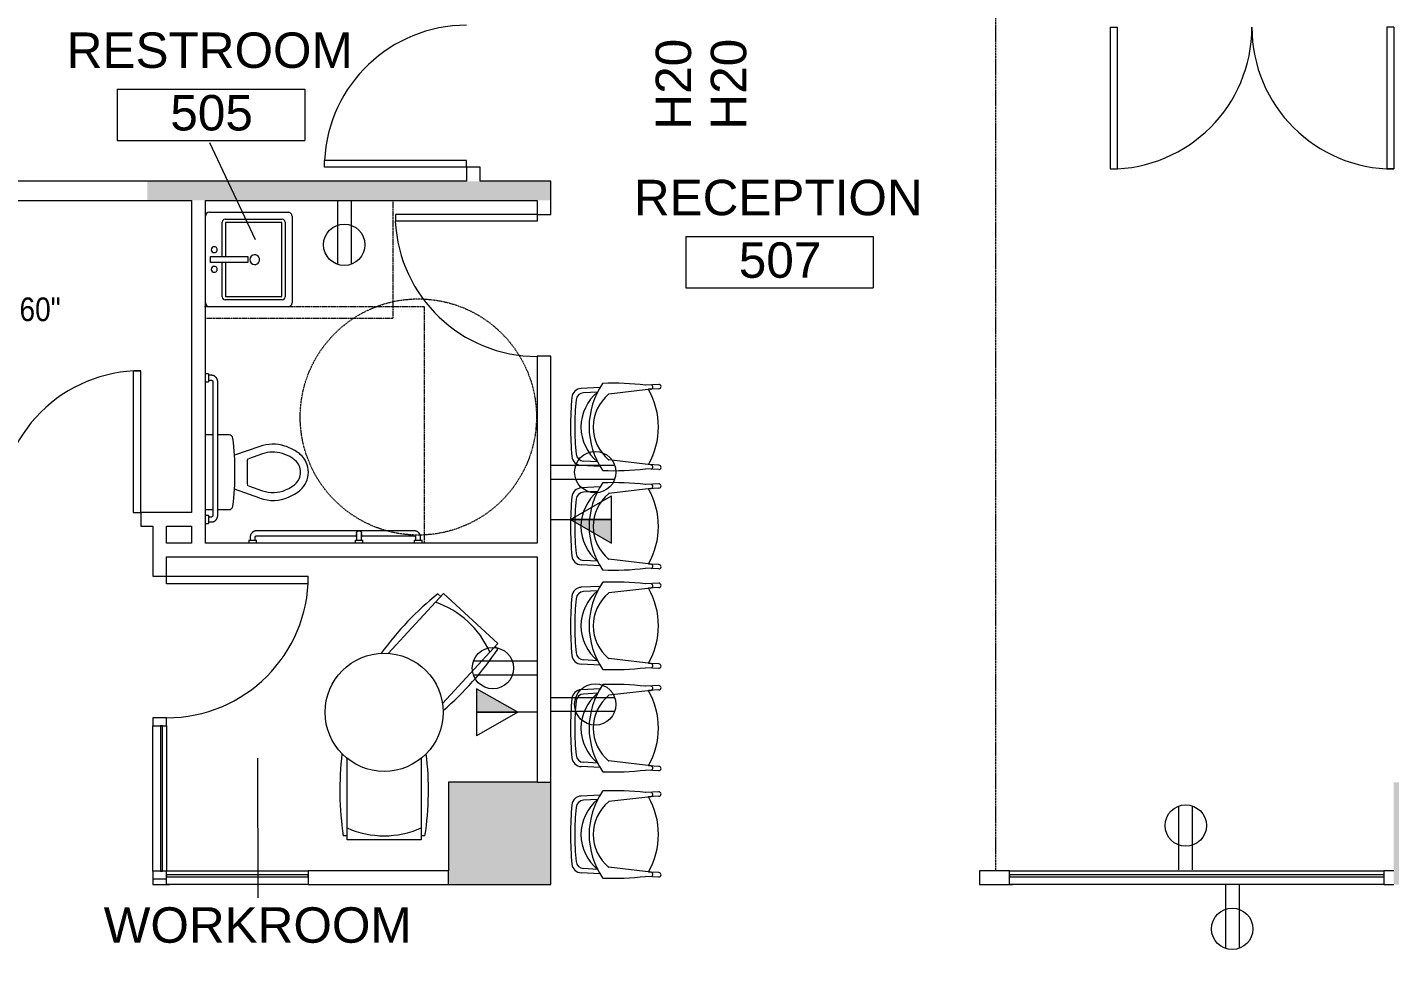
# Model space of a CAD drawing. Header units: inches. Extents: x 1 to 5284, y -575 to 1641.
# Drawn here: x 2354.5 to 2700.5, y -312.8 to -76.8 of the extents above; entities that cross this region are included whole.
import ezdxf

# ---------------------------------------------------------------- set-up
doc = ezdxf.new("R2010")
doc.units = ezdxf.units.IN
doc.header["$MEASUREMENT"] = 0
doc.linetypes.add('Dash 1_16_', pattern=[0.125, 0.0625, -0.0625])
doc.linetypes.add('Hidden 1_8_', pattern=[0.1875, 0.125, -0.0625])
for name, color, linetype, lineweight in [('A-ANNO-NOTE', 131, 'Continuous', 20), ('A-AREA-IDEN', 2, 'Continuous', 20), ('A-DETL', 90, 'Continuous', 9), ('A-DETL-HDLN', 90, 'Hidden 1_8_', 9), ('A-DOOR', 31, 'Continuous', 9), ('A-DOOR-FRAM', 31, 'Continuous', 9), ('A-GLAZ', 151, 'Continuous', 9), ('A-WALL-PATT', 111, 'Continuous', 13), ('Bb-col', 7, 'Continuous', 9), ('CAD background - for revit_dwg', 8, 'Continuous', 9), ('E-ELEC-FIXT-IDEN', 2, 'Continuous', 9), ('G-ANNO-TEXT', 231, 'Continuous', 9), ('I-FURN', 30, 'Continuous', 9), ('I-WALL', 2, 'Continuous', 13), ('P-SANR-FIXT', 6, 'Continuous', 9), ('Q-SPCQ', 91, 'Continuous', 9)]:
    doc.layers.add(name, color=color, linetype=linetype, lineweight=lineweight)
doc.styles.add('Arial', font='arial.ttf', dxfattribs={"height": 9})
doc.styles.add('Arial_2', font='arial.ttf', dxfattribs={"width": 0.85, "height": 6})

# ---------------------------------------------------------------- blocks, each defined once
blk = doc.blocks.new('Single-Flush - With Sidelight - 36_ x 96_-1748606-New Construction - Tel_Data_Elec Plan')
at = {"layer": 'A-DOOR', "color": 250, "lineweight": 20}
for p, q in [((-16, 37.75), (-18, 37.75)), ((-18, 1.75), (-18, 37.75)), ((-16, 37.75), (-16, 1.75)), ((-16, 1.75), (-18, 1.75))]:
    blk.add_line(p, q, dxfattribs=at)
at = {"layer": 'A-DOOR'}
blk.add_arc((-18, 1.75), 36, 360, 90, dxfattribs=at)
at = {"layer": 'A-DOOR-FRAM', "color": 250, "lineweight": 20}
blk.add_line((58.91, -1.75), (58.91, 1.75), dxfattribs=at)
at = {"layer": 'A-GLAZ', "color": 250, "lineweight": 20}
for p, q in [((56.91, 0.75), (20, 0.75)), ((20, 0.75), (20, 0.25)), ((20, 0.25), (56.91, 0.25)), ((56.91, 0.25), (56.91, 0.75))]:
    blk.add_line(p, q, dxfattribs=at)
blk = doc.blocks.new('Table _ Chairs - Seats 2 - 2-6 Diameter-1589236-New Construction - Tel_Data_Elec Plan')
at = {"layer": 'I-FURN'}
for p, q in [((15.06, 30.16), (1.05, 14.96)), ((14.38, 29.42), (13.64, 30.1)), ((28.84, 17.44), (15.06, 30.16)), ((14.83, 2.25), (28.84, 17.44)), ((28.9, 16.03), (28.16, 16.71)), ((-9.37, -32.37), (-9.37, -11.71)), ((9.38, -11.71), (9.38, -32.37)), ((-9.37, -31.37), (-10.37, -31.37)), ((9.38, -32.37), (-9.37, -32.37)), ((10.38, -31.37), (9.38, -31.37))]:
    blk.add_line(p, q, dxfattribs=at)
blk.add_circle((0, 0), 15, dxfattribs=at)
for centre, radius, start, end in [((62.21, -30.5), 77.66, 128.7101, 144.1496), ((5.7, 6.18), 22.97, 23.2339, 71.4042), ((-35.43, 59.54), 77.66, 310.4885, 325.928), ((66.41, -19.75), 77.66, 173.1695, 188.6089), ((-66.41, -19.75), 77.66, 351.3911, 6.8305), ((0, -8.4), 22.97, 245.9148, 294.0852)]:
    blk.add_arc(centre, radius, start, end, dxfattribs=at)
blk = doc.blocks.new('Single-Flush - 36_ x 96_-1570086-New Construction - Tel_Data_Elec Plan')
at = {"layer": 'A-DOOR', "color": 250, "lineweight": 20}
for p, q in [((16.25, -1.75), (16.25, -37.77)), ((18, -1.75), (16.25, -1.75)), ((18, -1.75), (18, -37.77)), ((18, -37.77), (16.25, -37.77))]:
    blk.add_line(p, q, dxfattribs=at)
at = {"layer": 'A-DOOR'}
blk.add_arc((18, -1.75), 36.07, 180, 267.2188, dxfattribs=at)
blk = doc.blocks.new('Chairs - Guest Chair-553615-New Construction - Tel_Data_Elec Plan')
at = {"layer": 'I-FURN'}
for p, q in [((-10.82, 16.61), (-10.65, 13.3)), ((-9.7, 16.67), (-9.56, 13.98)), ((-9.59, 14.58), (-8.34, 3.93)), ((9.59, 14.58), (8.34, 3.93)), ((9.7, 16.67), (9.56, 13.98)), ((10.82, 16.61), (10.65, 13.3)), ((-10.02, 1.72), (-9.77, -3.06)), ((-8.86, 1.09), (-8.67, -2.48)), ((8.86, 1.09), (8.67, -2.48)), ((10.02, 1.72), (9.77, -3.06))]:
    blk.add_line(p, q, dxfattribs=at)
for centre, radius, start, end in [((-10.26, 16.64), 0.563, 2.9778, 182.9778), ((-10.15, 14.53), 0.572, 355.8841, 161.2764), ((0, -2.57), 19.11, 60.1223, 119.8777), ((10.15, 14.53), 0.567, 14.9433, 184.8841), ((10.26, 16.64), 0.563, 357.0222, 177.0222), ((60.97, 5.15), 72.08, 173.5103, 182.1673), ((-60.97, 5.15), 72.08, 357.8327, 6.4897), ((-8.21, 3.95), 0.125, 186.4009, 220.1387), ((0.01, 10.88), 10.88, 220.1387, 269.938), ((-0.01, 10.88), 10.88, 270.062, 319.8613), ((8.21, 3.95), 0.125, 319.8613, 353.5991), ((-10.93, 2.45), 0.125, 190.6864, 235.967), ((0.2, 18.94), 20.02, 235.967, 269.4206), ((0.13, 8.55), 11.69, 219.6744, 269.3381), ((-0.2, 18.94), 20.02, 270.5794, 304.033), ((-0.13, 8.55), 11.69, 270.6619, 320.3256), ((10.93, 2.45), 0.125, 304.033, 349.3136), ((-7.27, -2.93), 2.5, 182.9778, 264.2145), ((-6.68, -2.38), 2, 182.9778, 264.2191), ((6.68, -2.38), 2, 275.7809, 357.0222), ((7.27, -2.93), 2.5, 275.7855, 357.0222), ((0.09, 69.79), 75.59, 264.2145, 269.9285), ((0.09, 64.51), 69.22, 264.2191, 269.9219), ((-0.09, 64.51), 69.22, 270.0781, 275.7809), ((-0.09, 69.79), 75.59, 270.0715, 275.7855)]:
    blk.add_arc(centre, radius, start, end, dxfattribs=at)
blk = doc.blocks.new('Double-Flush - 72_ x 84_-1651087-New Construction - Tel_Data_Elec Plan')
at = {"layer": 'A-DOOR', "color": 250, "lineweight": 20}
for p, q in [((-36, 37.75), (-34.25, 37.75)), ((-36, 1.75), (-36, 37.75)), ((-34.25, 1.75), (-34.25, 37.75)), ((34.25, 1.75), (34.25, 37.71)), ((36, 1.75), (36, 37.75)), ((-36, 1.75), (-34.25, 1.75)), ((36, 1.75), (34.25, 1.75))]:
    blk.add_line(p, q, dxfattribs=at)
at = {"layer": 'A-DOOR'}
for centre, start, end in [((-36, 1.75), 0, 90), ((36, 1.75), 90, 180)]:
    blk.add_arc(centre, 36, start, end, dxfattribs=at)
blk = doc.blocks.new('Single-Flush - 36_ x 96_-1570144-New Construction - Tel_Data_Elec Plan')
at = {"layer": 'A-DOOR', "color": 250, "lineweight": 20}
for p, q in [((16.25, 1.75), (16.25, 37.77)), ((18, 37.77), (16.25, 37.77)), ((18, 1.75), (18, 37.77)), ((18, 1.75), (16.25, 1.75))]:
    blk.add_line(p, q, dxfattribs=at)
at = {"layer": 'A-DOOR'}
blk.add_arc((18, 1.75), 36.07, 92.7812, 180, dxfattribs=at)
blk = doc.blocks.new('Toilet - Floor-Mounted - 2D - ADA-991295-New Construction - Tel_Data_Elec Plan')
at = {"layer": 'P-SANR-FIXT', "lineweight": 13}
for p, q in [((-9.5, 0), (-9.5, -1.87)), ((-9.5, -3.12), (-9.5, -6)), ((9.5, -1.87), (9.5, 0)), ((9.5, -6), (9.5, -3.12)), ((-6.59, -13.86), (-4.32, -7.37)), ((6.57, -13.8), (4.32, -7.37)), ((-3.43, -10.9), (-4.71, -14.52)), ((2.96, -10.56), (-2.96, -10.56)), ((4.68, -14.46), (3.43, -10.9))]:
    blk.add_line(p, q, dxfattribs=at)
for centre, radius, start, end in [((-8.5, -6), 1, 180, 263.316), ((8.5, -6), 1, 276.684, 360), ((0, 66.53), 74.03, 263.316, 276.684), ((-2.96, -11.06), 0.5, 90, 160.6685), ((2.96, -11.06), 0.5, 19.3315, 90), ((-2.87, -17.11), 10, 342.1371, 19.3315), ((2.84, -17.17), 10, 160.6685, 203.3287), ((2.84, -17.17), 8, 160.6685, 203.3287), ((-2.87, -17.11), 8, 342.1371, 19.3315), ((6.53, -15.58), 12.01, 203.3287, 212.1619), ((-5.91, -16.13), 11.2, 328.4728, 342.1371), ((-5.91, -16.13), 13.2, 328.2162, 342.1371), ((6.53, -15.58), 14.01, 203.3287, 212.3538), ((3.98, -16.66), 11.29, 214.6359, 221.2014), ((0, -20.15), 6, 221.2014, 318.7986), ((3.98, -16.66), 9.29, 214.879, 221.2014), ((0, -20.15), 4, 221.2014, 318.7986), ((-3.98, -16.66), 9.29, 318.7986, 325.0594), ((-3.98, -16.66), 11.29, 318.7986, 325.3641)]:
    blk.add_arc(centre, radius, start, end, dxfattribs=at)
blk = doc.blocks.new('Sink-Single - 2D - Default-492951-New Construction - Tel_Data_Elec Plan')
at = {"layer": 'P-SANR-FIXT', "lineweight": 13}
for p, q in [((-12, 2.5), (-12, 22.5)), ((-0.76, 12.75), (-0.76, 22.25)), ((-0.76, 22.25), (0.74, 22.25)), ((0.74, 22.25), (0.74, 12.75)), ((12, 22.5), (12, 2.5)), ((-10.25, 4), (-10.25, 18.5)), ((-9.5, 19.25), (-0.76, 19.25)), ((-0.76, 18.37), (-9.37, 18.37)), ((-9.37, 18.37), (-9.37, 4.13)), ((0.74, 19.25), (9.5, 19.25)), ((9.38, 18.37), (0.74, 18.37)), ((9.38, 4.13), (9.38, 18.37)), ((10.25, 18.5), (10.25, 4)), ((0.74, 12.75), (-0.76, 12.75)), ((-9.37, 4.13), (9.38, 4.13)), ((11, 1.5), (-11, 1.5)), ((9.5, 3.25), (-9.5, 3.25))]:
    blk.add_line(p, q, dxfattribs=at)
for centre, radius, start, end in [((-11, 22.5), 1, 90, 180), ((-2.5, 21.25), 0.75, 0, 180), ((-2.5, 21.25), 0.75, 180, 0), ((2.5, 21.25), 0.75, 0, 180), ((2.5, 21.25), 0.75, 180, 0), ((11, 22.5), 1, 0, 90), ((-9.5, 18.5), 0.75, 90, 180), ((9.5, 18.5), 0.75, 0, 90), ((-0.03, 11), 1.25, 0, 180), ((-0.03, 11), 1.25, 180, 0), ((-9.5, 4), 0.75, 180, 270), ((9.5, 4), 0.75, 270, 0), ((-11, 2.5), 1, 180, 270), ((11, 2.5), 1, 270, 360)]:
    blk.add_arc(centre, radius, start, end, dxfattribs=at)
blk = doc.blocks.new('Single-Flush - With Sidelight - 36_ x 96_-1745172-New Construction - Tel_Data_Elec Plan')
at = {"layer": 'A-DOOR', "color": 250, "lineweight": 20}
for p, q in [((-16, -1.75), (-18, -1.75)), ((-18, -1.75), (-18, -37.75)), ((-16, -37.75), (-16, -1.75)), ((-16, -37.75), (-18, -37.75))]:
    blk.add_line(p, q, dxfattribs=at)
at = {"layer": 'A-DOOR'}
blk.add_arc((-18, -1.75), 36, 270, 0, dxfattribs=at)
at = {"layer": 'A-DOOR-FRAM', "color": 250, "lineweight": 20}
blk.add_line((58, 1.75), (58, -1.75), dxfattribs=at)
at = {"layer": 'A-GLAZ', "color": 250, "lineweight": 20}
for p, q in [((20, -0.75), (20, -0.25)), ((20, -0.25), (56, -0.25)), ((56, -0.75), (20, -0.75)), ((56, -0.25), (56, -0.75))]:
    blk.add_line(p, q, dxfattribs=at)
blk = doc.blocks.new('ADA - toilet_3-piece_grab_bars - 17_ Seat Height-1660370-New Construction - Tel_Data_Elec Plan')
at = {"layer": 'Q-SPCQ'}
for p, q in [((33.19, 56.37), (32.44, 56.37)), ((33.94, 56.75), (33.19, 56.75)), ((33.19, 54.75), (33.19, 56.75)), ((30.82, 54.75), (30.82, 14.75)), ((32.07, 41.36), (32.07, 54.75)), ((32.44, 55.12), (33.19, 55.12)), ((33.19, 54.75), (33.94, 54.75)), ((33.94, 41.75), (33.19, 41.75)), ((33.19, 39.75), (33.19, 41.75)), ((33.94, 41.75), (33.94, 39.75)), ((32.07, 14.75), (32.07, 40.13)), ((33.19, 41.37), (32.44, 41.37)), ((33.19, 41.37), (32.44, 41.37)), ((32.44, 40.12), (33.19, 40.12)), ((32.44, 40.12), (33.19, 40.12)), ((33.19, 39.75), (33.94, 39.75)), ((33.19, 14.37), (32.44, 14.37)), ((33.94, 14.75), (33.19, 14.75)), ((33.19, 12.75), (33.19, 14.75)), ((32.44, 13.12), (33.19, 13.12)), ((33.19, 12.75), (33.94, 12.75)), ((26.94, 4.87), (-7.06, 4.87)), ((-7.06, 3.62), (26.94, 3.62)), ((-9.06, 2.5), (-9.06, 1.75)), ((-9.06, 2.5), (-7.06, 2.5)), ((-8.68, 3.25), (-8.68, 2.5)), ((-7.43, 2.5), (-7.43, 3.25)), ((-7.06, 1.75), (-7.06, 2.5)), ((26.94, 2.5), (26.94, 1.75)), ((26.94, 2.5), (28.94, 2.5)), ((27.32, 3.25), (27.32, 2.5)), ((28.57, 2.5), (28.57, 3.25)), ((28.94, 1.75), (28.94, 2.5))]:
    blk.add_line(p, q, dxfattribs=at)
at = {"layer": 'Q-SPCQ', "flags": 128}
for points in [[(32.44, 56.37), (32.38, 56.37), (32.31, 56.37), (32.25, 56.36), (32.18, 56.35), (32.12, 56.34), (32.05, 56.33), (31.99, 56.31), (31.93, 56.29), (31.87, 56.27), (31.81, 56.25), (31.75, 56.22), (31.69, 56.19), (31.63, 56.16), (31.58, 56.13), (31.52, 56.09), (31.47, 56.05), (31.42, 56.01), (31.37, 55.97), (31.32, 55.93), (31.28, 55.88), (31.23, 55.83), (31.19, 55.79), (31.15, 55.73), (31.11, 55.68), (31.07, 55.63), (31.04, 55.57), (31.01, 55.52), (30.98, 55.46), (30.95, 55.4), (30.93, 55.34), (30.9, 55.28), (30.88, 55.22), (30.87, 55.15), (30.85, 55.09), (30.84, 55.03), (30.83, 54.96), (30.82, 54.9), (30.82, 54.83), (30.82, 54.77), (30.82, 54.75)], [(32.07, 54.75), (32.07, 54.76), (32.07, 54.78), (32.07, 54.79), (32.07, 54.81), (32.07, 54.82), (32.08, 54.84), (32.08, 54.85), (32.09, 54.87), (32.09, 54.88), (32.1, 54.9), (32.1, 54.91), (32.11, 54.92), (32.12, 54.94), (32.12, 54.95), (32.13, 54.96), (32.14, 54.97), (32.15, 54.99), (32.16, 55), (32.17, 55.01), (32.18, 55.02), (32.19, 55.03), (32.2, 55.04), (32.21, 55.05), (32.23, 55.06), (32.24, 55.07), (32.25, 55.07), (32.26, 55.08), (32.28, 55.09), (32.29, 55.09), (32.31, 55.1), (32.32, 55.1), (32.33, 55.11), (32.35, 55.11), (32.36, 55.12), (32.38, 55.12), (32.39, 55.12), (32.41, 55.12), (32.42, 55.12), (32.44, 55.12), (32.44, 55.12)], [(30.83, 40.87), (30.83, 40.9), (30.84, 40.92), (30.85, 40.95), (30.86, 40.97), (30.87, 40.99), (30.88, 41.02), (30.89, 41.04), (30.9, 41.06), (30.91, 41.08), (30.93, 41.1), (30.94, 41.12), (30.96, 41.14), (30.97, 41.16), (30.99, 41.18), (31.01, 41.2), (31.02, 41.22), (31.04, 41.23), (31.06, 41.25), (31.08, 41.26), (31.1, 41.28), (31.12, 41.29), (31.15, 41.3), (31.17, 41.31), (31.19, 41.32), (31.21, 41.33), (31.24, 41.34), (31.26, 41.35), (31.29, 41.36), (31.31, 41.36), (31.33, 41.37), (31.36, 41.37), (31.38, 41.37), (31.41, 41.37), (31.43, 41.37), (31.44, 41.37)], [(31.44, 40.12), (31.42, 40.13), (31.39, 40.13), (31.37, 40.13), (31.34, 40.13), (31.32, 40.14), (31.29, 40.14), (31.27, 40.15), (31.24, 40.16), (31.22, 40.17), (31.2, 40.17), (31.17, 40.18), (31.15, 40.2), (31.13, 40.21), (31.11, 40.22), (31.09, 40.23), (31.07, 40.25), (31.05, 40.26), (31.03, 40.28), (31.01, 40.3), (30.99, 40.31), (30.98, 40.33), (30.96, 40.35), (30.94, 40.37), (30.93, 40.39), (30.92, 40.41), (30.9, 40.43), (30.89, 40.46), (30.88, 40.48), (30.87, 40.5), (30.86, 40.52), (30.85, 40.55), (30.84, 40.57), (30.84, 40.59), (30.83, 40.62), (30.83, 40.64)], [(31.44, 41.37), (31.44, 41.37), (31.44, 41.37), (31.45, 41.37), (31.45, 41.37), (31.46, 41.37)], [(32.44, 41.37), (32.4, 41.37), (32.36, 41.37), (32.32, 41.37), (32.28, 41.37), (32.24, 41.37), (32.2, 41.37), (32.16, 41.37), (32.13, 41.37), (32.09, 41.37), (32.05, 41.37), (32.02, 41.37), (31.98, 41.37), (31.94, 41.37), (31.91, 41.37), (31.88, 41.37), (31.84, 41.37), (31.81, 41.37), (31.78, 41.37), (31.75, 41.37), (31.72, 41.37), (31.7, 41.37), (31.67, 41.37), (31.65, 41.37), (31.62, 41.37), (31.6, 41.37), (31.58, 41.37), (31.56, 41.37), (31.54, 41.37), (31.52, 41.37), (31.51, 41.37), (31.5, 41.37), (31.48, 41.37), (31.47, 41.37), (31.46, 41.37), (31.46, 41.37), (31.45, 41.37), (31.45, 41.37), (31.44, 41.37), (31.44, 41.37)], [(31.46, 40.12), (31.46, 40.12), (31.45, 40.12), (31.45, 40.12), (31.44, 40.12), (31.44, 40.12)], [(31.44, 40.12), (31.44, 40.12), (31.44, 40.12), (31.45, 40.12), (31.45, 40.12), (31.46, 40.12), (31.47, 40.12), (31.48, 40.12), (31.49, 40.12), (31.51, 40.12), (31.52, 40.12), (31.54, 40.12), (31.55, 40.12), (31.57, 40.12), (31.59, 40.12), (31.62, 40.12), (31.64, 40.12), (31.66, 40.12), (31.69, 40.12), (31.72, 40.12), (31.74, 40.12), (31.77, 40.12), (31.8, 40.12), (31.84, 40.12), (31.87, 40.12), (31.9, 40.12), (31.93, 40.12), (31.97, 40.12), (32.01, 40.12), (32.04, 40.12), (32.08, 40.12), (32.12, 40.12), (32.15, 40.12), (32.19, 40.12), (32.23, 40.12), (32.27, 40.12), (32.31, 40.12), (32.35, 40.12), (32.39, 40.12), (32.43, 40.12), (32.44, 40.12)], [(32.44, 40.12), (32.4, 40.12), (32.36, 40.12), (32.32, 40.12), (32.28, 40.12), (32.24, 40.12), (32.2, 40.12), (32.16, 40.12), (32.13, 40.12), (32.09, 40.12), (32.05, 40.12), (32.02, 40.12), (31.98, 40.12), (31.94, 40.12), (31.91, 40.12), (31.88, 40.12), (31.84, 40.12), (31.81, 40.12), (31.78, 40.12), (31.75, 40.12), (31.72, 40.12), (31.7, 40.12), (31.67, 40.12)], [(31.69, 41.37), (31.72, 41.37), (31.74, 41.37), (31.77, 41.37), (31.8, 41.37), (31.84, 41.37), (31.87, 41.37), (31.9, 41.37), (31.93, 41.37), (31.97, 41.37), (32.01, 41.37), (32.04, 41.37), (32.08, 41.37), (32.12, 41.37), (32.15, 41.37), (32.19, 41.37), (32.23, 41.37), (32.27, 41.37), (32.31, 41.37), (32.35, 41.37), (32.39, 41.37), (32.43, 41.37), (32.44, 41.37)], [(30.82, 14.75), (30.82, 14.69), (30.82, 14.62), (30.83, 14.56), (30.84, 14.49), (30.85, 14.43), (30.86, 14.36), (30.88, 14.3), (30.9, 14.24), (30.92, 14.18), (30.94, 14.12), (30.97, 14.06), (31, 14), (31.03, 13.94), (31.06, 13.89), (31.1, 13.83), (31.14, 13.78), (31.18, 13.73), (31.22, 13.68), (31.26, 13.63), (31.31, 13.58), (31.36, 13.54), (31.41, 13.5), (31.46, 13.46), (31.51, 13.42), (31.56, 13.38), (31.62, 13.35), (31.68, 13.32), (31.73, 13.29), (31.79, 13.26), (31.85, 13.24), (31.91, 13.21), (31.98, 13.19), (32.04, 13.18), (32.1, 13.16), (32.16, 13.15), (32.23, 13.14), (32.29, 13.13), (32.36, 13.13), (32.42, 13.12), (32.44, 13.12)], [(32.44, 14.37), (32.43, 14.38), (32.41, 14.38), (32.4, 14.38), (32.38, 14.38), (32.37, 14.38), (32.35, 14.39), (32.34, 14.39), (32.32, 14.39), (32.31, 14.4), (32.3, 14.4), (32.28, 14.41), (32.27, 14.42), (32.25, 14.42), (32.24, 14.43), (32.23, 14.44), (32.22, 14.45), (32.21, 14.46), (32.19, 14.47), (32.18, 14.48), (32.17, 14.49), (32.16, 14.5), (32.15, 14.51), (32.14, 14.52), (32.13, 14.53), (32.13, 14.55), (32.12, 14.56), (32.11, 14.57), (32.1, 14.59), (32.1, 14.6), (32.09, 14.61), (32.09, 14.63), (32.08, 14.64), (32.08, 14.66), (32.07, 14.67), (32.07, 14.69), (32.07, 14.7), (32.07, 14.72), (32.07, 14.73), (32.07, 14.75), (32.07, 14.75)], [(-7.06, 4.87), (-7.12, 4.87), (-7.19, 4.87), (-7.25, 4.86), (-7.32, 4.85), (-7.38, 4.84), (-7.45, 4.83), (-7.51, 4.81), (-7.57, 4.79), (-7.63, 4.77), (-7.69, 4.75), (-7.75, 4.72), (-7.81, 4.69), (-7.87, 4.66), (-7.92, 4.63), (-7.98, 4.59), (-8.03, 4.55), (-8.08, 4.51), (-8.13, 4.47), (-8.18, 4.43), (-8.22, 4.38), (-8.27, 4.33), (-8.31, 4.29), (-8.35, 4.23), (-8.39, 4.18), (-8.43, 4.13), (-8.46, 4.07), (-8.49, 4.02), (-8.52, 3.96), (-8.55, 3.9), (-8.57, 3.84), (-8.6, 3.78), (-8.62, 3.72), (-8.63, 3.65), (-8.65, 3.59), (-8.66, 3.53), (-8.67, 3.46), (-8.68, 3.4), (-8.68, 3.33), (-8.68, 3.27), (-8.68, 3.25)], [(-7.43, 3.25), (-7.43, 3.26), (-7.43, 3.28), (-7.43, 3.29), (-7.43, 3.31), (-7.43, 3.32), (-7.42, 3.34), (-7.42, 3.35), (-7.41, 3.37), (-7.41, 3.38), (-7.4, 3.4), (-7.4, 3.41), (-7.39, 3.42), (-7.38, 3.44), (-7.38, 3.45), (-7.37, 3.46), (-7.36, 3.47), (-7.35, 3.49), (-7.34, 3.5), (-7.33, 3.51), (-7.32, 3.52), (-7.31, 3.53), (-7.3, 3.54), (-7.29, 3.55), (-7.27, 3.56), (-7.26, 3.57), (-7.25, 3.57), (-7.24, 3.58), (-7.22, 3.59), (-7.21, 3.59), (-7.19, 3.6), (-7.18, 3.6), (-7.17, 3.61), (-7.15, 3.61), (-7.14, 3.62), (-7.12, 3.62), (-7.11, 3.62), (-7.09, 3.62), (-7.08, 3.62), (-7.06, 3.62), (-7.06, 3.62)], [(28.57, 3.25), (28.56, 3.31), (28.56, 3.38), (28.55, 3.44), (28.55, 3.51), (28.53, 3.57), (28.52, 3.64), (28.5, 3.7), (28.48, 3.76), (28.46, 3.82), (28.44, 3.88), (28.41, 3.94), (28.38, 4), (28.35, 4.06), (28.32, 4.11), (28.28, 4.17), (28.24, 4.22), (28.2, 4.27), (28.16, 4.32), (28.12, 4.37), (28.07, 4.42), (28.03, 4.46), (27.98, 4.5), (27.93, 4.54), (27.87, 4.58), (27.82, 4.62), (27.76, 4.65), (27.71, 4.68), (27.65, 4.71), (27.59, 4.74), (27.53, 4.76), (27.47, 4.79), (27.41, 4.81), (27.34, 4.82), (27.28, 4.84), (27.22, 4.85), (27.15, 4.86), (27.09, 4.87), (27.02, 4.87), (26.96, 4.87), (26.94, 4.87)], [(26.94, 3.62), (26.96, 3.62), (26.97, 3.62), (26.99, 3.62), (27, 3.62), (27.02, 3.62), (27.03, 3.61), (27.04, 3.61), (27.06, 3.61), (27.07, 3.6), (27.09, 3.6), (27.1, 3.59), (27.11, 3.58), (27.13, 3.58), (27.14, 3.57), (27.15, 3.56), (27.17, 3.55), (27.18, 3.54), (27.19, 3.53), (27.2, 3.52), (27.21, 3.51), (27.22, 3.5), (27.23, 3.49), (27.24, 3.48), (27.25, 3.47), (27.26, 3.45), (27.26, 3.44), (27.27, 3.43), (27.28, 3.41), (27.28, 3.4), (27.29, 3.39), (27.3, 3.37), (27.3, 3.36), (27.3, 3.34), (27.31, 3.33), (27.31, 3.31), (27.31, 3.3), (27.31, 3.28), (27.32, 3.27), (27.32, 3.25), (27.32, 3.25)]]:
    blk.add_lwpolyline(points, dxfattribs=at)
blk = doc.blocks.new('Fixed Glass - Adjustable Sill - Instance-1745449-New Construction - Tel_Data_Elec Plan')
at = {"layer": 'A-GLAZ', "color": 250, "lineweight": 20}
for p, q in [((-19.5, 1.75), (-18.75, 1.75)), ((16.5, 1.75), (15.75, 1.75)), ((16.5, -0.25), (-19.5, -0.25)), ((-19.5, -0.25), (-19.5, -0.75)), ((-19.5, -0.75), (16.5, -0.75)), ((16.5, -0.75), (16.5, -0.25))]:
    blk.add_line(p, q, dxfattribs=at)
blk = doc.blocks.new('Fixed Glass - Adjustable Sill - Instance-1746265-New Construction - Tel_Data_Elec Plan')
at = {"layer": 'A-GLAZ', "color": 250, "lineweight": 20}
for p, q in [((-49.06, 1.75), (-48.31, 1.75)), ((46.06, 1.75), (45.31, 1.75)), ((46.06, -0.25), (-49.06, -0.25)), ((-49.06, -0.25), (-49.06, -0.75)), ((-49.06, -0.75), (46.06, -0.75)), ((46.06, -0.75), (46.06, -0.25))]:
    blk.add_line(p, q, dxfattribs=at)
blk = doc.blocks.new('CAD background - for revit_dwg-1564186-New Construction - Tel_Data_Elec Plan')
at = {"lineweight": 9}
h = blk.add_hatch(color=256, dxfattribs=at)
h.paths.add_polyline_path([(1469.42, 5), (1473.5, 5), (1473.5, 38), (1445.5, 38), (1445.5, 5), (1468.92, 5)], flags=0)
h.paths.add_polyline_path([(2194, 5), (2194, 33), (2166, 33), (2166, 5)], flags=0)
h.paths.add_polyline_path([(245.5, 5), (273.5, 5), (273.5, 38), (245.5, 38)], flags=0)
h.paths.add_polyline_path([(485.5, 5), (513.5, 5), (513.5, 38), (485.5, 38)], flags=0)
h.paths.add_polyline_path([(1233.5, 5), (1233.5, 38), (1205.5, 38), (1205.5, 5), (1230, 5)], flags=0)
h.paths.add_polyline_path([(1953.5, 5), (1953.5, 38), (1925.5, 38), (1925.5, 5), (1945.8, 5)], flags=0)
h.paths.add_polyline_path([(965.5, 5), (993.5, 5), (993.5, 38), (965.5, 38)], flags=0)
h.paths.add_polyline_path([(1685.5, 5), (1713.5, 5), (1713.5, 38), (1685.5, 38), (1685.5, 16.3)], flags=0)
h.paths.add_polyline_path([(725.5, 5), (753.5, 5), (753.5, 38), (725.5, 38), (725.5, 16.3)], flags=0)
h.paths.add_polyline_path([(737.41, 245), (751.5, 245), (751.5, 250), (755, 250), (755, 275.5), (726.5, 275.5), (726.5, 245), (730, 245)], flags=0)
h.paths.add_polyline_path([(2161, 245.5), (2194, 245.5), (2194, 273.5), (2161, 273.5)], flags=0)
h.paths.add_polyline_path([(5, 245.5), (38, 245.5), (38, 273.5), (5, 273.5)], flags=0)
h.paths.add_polyline_path([(1229, 246.5), (1232.5, 246.5), (1232.5, 272.25), (1208.75, 272.25), (1208.75, 246.5)], flags=0)
h.paths.add_polyline_path([(1952.5, 246.5), (1952.5, 272.5), (1891.5, 272.5), (1891.5, 246.5), (1947, 246.5)], flags=0)
h.paths.add_polyline_path([(1472.5, 246.5), (1472.5, 272.5), (1446.5, 272.5), (1446.5, 246.5), (1469, 246.5)], flags=0)
h.paths.add_polyline_path([(491.17, 246.5), (512.5, 246.5), (512.5, 272.5), (486.5, 272.5), (486.5, 246.5)], flags=0)
h.paths.add_polyline_path([(1709, 246.5), (1712.5, 246.5), (1712.5, 272.5), (1686.5, 272.5), (1686.5, 246.5), (1690, 246.5)], flags=0)
h.paths.add_polyline_path([(999, 250), (1022, 250), (1022, 272.5), (970, 272.5), (970, 250)], flags=0)
h.paths.add_polyline_path([(5, 485.5), (38, 485.5), (38, 513.5), (5, 513.5)], flags=0)
h.paths.add_polyline_path([(2194, 485.5), (2194, 513.5), (2161, 513.5), (2161, 485.5)], flags=0)
h.paths.add_polyline_path([(1945.8, 486.5), (1952.5, 486.5), (1952.5, 512.5), (1926.5, 512.5), (1926.5, 486.5), (1943.5, 486.5)], flags=0)
h.paths.add_polyline_path([(1690, 486.5), (1712.5, 486.5), (1712.5, 512.5), (1686.5, 512.5), (1686.5, 486.5)], flags=0)
h.paths.add_polyline_path([(1451.02, 486.5), (1476.77, 486.5), (1476.77, 512.5), (1450.77, 512.5), (1450.77, 486.5)], flags=0)
h.paths.add_polyline_path([(752.5, 486.5), (752.5, 512.5), (726.5, 512.5), (726.5, 486.5), (730, 486.5)], flags=0)
h.paths.add_polyline_path([(486.5, 486.5), (512.5, 486.5), (512.5, 512.5), (486.5, 512.5)], flags=0)
h.paths.add_polyline_path([(272.5, 486.5), (272.5, 512.5), (246.5, 512.5), (246.5, 486.5)], flags=0)
h.paths.add_polyline_path([(38, 725.5), (38, 753.5), (5, 753.5), (5, 725.5)], flags=0)
h.paths.add_polyline_path([(2161, 725.5), (2194, 725.5), (2194, 753.5), (2161, 753.5)], flags=0)
h.paths.add_polyline_path([(752.5, 726.5), (752.5, 752.5), (726.5, 752.5), (726.5, 726.5)], flags=0)
h.paths.add_polyline_path([(1450.77, 726.5), (1476.77, 726.5), (1476.77, 752.5), (1450.77, 752.5)], flags=0)
h.paths.add_polyline_path([(1686.5, 726.5), (1712.5, 726.5), (1712.5, 752.5), (1686.5, 752.5)], flags=0)
h.paths.add_polyline_path([(246.5, 726.5), (272.5, 726.5), (272.5, 752.5), (246.5, 752.5)], flags=0)
h.paths.add_polyline_path([(486.5, 726.5), (512.5, 726.5), (512.5, 752.5), (486.5, 752.5)], flags=0)
h.paths.add_polyline_path([(1952.5, 726.5), (1952.5, 752.5), (1926.5, 752.5), (1926.5, 726.5)], flags=0)
h.paths.add_polyline_path([(5, 965.5), (38, 965.5), (38, 993.5), (5, 993.5)], flags=0)
h.paths.add_polyline_path([(2194, 965.5), (2194, 993.5), (2161, 993.5), (2161, 965.5)], flags=0)
h.paths.add_polyline_path([(728.81, 966.5), (752.5, 966.5), (752.5, 992.5), (728.81, 992.5), (728.81, 991)], flags=0)
h.paths.add_polyline_path([(1206.5, 966.5), (1232.5, 966.5), (1232.5, 992.5), (1206.5, 992.5), (1206.5, 977.34)], flags=0)
h.paths.add_polyline_path([(1446.5, 966.5), (1472.5, 966.5), (1472.5, 992.5), (1446.5, 992.5), (1446.5, 981.01)], flags=0)
h.paths.add_polyline_path([(992.5, 966.5), (992.5, 992.5), (966.5, 992.5), (966.5, 966.5)], flags=0)
h.paths.add_polyline_path([(1712.5, 966.5), (1712.5, 992.5), (1686.5, 992.5), (1686.5, 966.5)], flags=0)
h.paths.add_polyline_path([(512.5, 966.5), (512.5, 992.5), (486.5, 992.5), (486.5, 966.5)], flags=0)
h.paths.add_polyline_path([(1952.5, 966.5), (1952.5, 992.5), (1926.5, 992.5), (1926.5, 966.5)], flags=0)
h.paths.add_polyline_path([(272.5, 966.5), (272.5, 992.5), (246.5, 992.5), (246.5, 966.5)], flags=0)
at = {"layer": 'Bb-col'}
for p, q in [((1472.5, 246.5), (1472.5, 272.5)), ((1446.5, 246.5), (1472.5, 246.5))]:
    blk.add_line(p, q, dxfattribs=at)
at = {"layer": 'Bb-col', "flags": 128}
blk.add_lwpolyline([(1469, 272.5), (1446.5, 272.5), (1446.5, 250)], dxfattribs=at)
blk = doc.blocks.new('FORM Room Tag - Name _ Number-61107-New Construction - Tel_Data_Elec Plan')
at = {"layer": 'A-AREA-IDEN'}
for p, q in [((-0.2444, -0.0231), (-0.2444, -0.1589)), ((-0.2444, -0.0231), (0.2515, -0.0231)), ((0.2515, -0.0231), (0.2515, -0.1589)), ((-0.2444, -0.1589), (0.2515, -0.1589))]:
    blk.add_line(p, q, dxfattribs=at)

msp = doc.modelspace()

# ---------------------------------------------------------------- hatches: boundary and pattern name
at = {"layer": 'A-ANNO-NOTE', "lineweight": 9}
for points in [[(2502.85, -207.79), (2502.85, -201.79), (2492.39, -201.79)], [(2479.06, -250.76), (2468.6, -244.76), (2468.6, -250.76)]]:
    msp.add_hatch(color=256, dxfattribs=at).paths.add_polyline_path(points, flags=0)
at = {"layer": 'A-WALL-PATT'}
for points in [[(2389.85, -120.76), (2389.85, -115.89), (2384.97, -115.89), (2384.97, -120.76)], [(2483.97, -120.76), (2487.47, -120.76), (2487.47, -115.89), (2389.85, -115.89), (2389.85, -120.76), (2463.2, -120.76)]]:
    msp.add_hatch(color=8, dxfattribs=at).paths.add_polyline_path(points, flags=0)

# ---------------------------------------------------------------- linework, layer by layer
at = {"layer": 'A-ANNO-NOTE'}
for p, q in [((2433.23, -120.76), (2433.23, -136.96)), ((2436.72, -120.76), (2436.72, -136.96)), ((2487.47, -188.02), (2503.67, -188.02)), ((2487.47, -191.51), (2503.67, -191.51)), ((2492.39, -201.79), (2502.85, -195.79)), ((2502.85, -207.79), (2502.85, -195.79)), ((2487.47, -201.79), (2502.85, -201.79)), ((2502.85, -201.79), (2492.39, -201.79)), ((2492.39, -201.79), (2502.85, -207.79)), ((2492.39, -201.79), (2502.85, -207.79)), ((2502.85, -207.79), (2502.85, -201.79)), ((2483.97, -237.8), (2467.78, -237.8)), ((2483.97, -241.29), (2467.78, -241.29)), ((2468.6, -244.76), (2468.6, -250.76)), ((2479.06, -250.76), (2468.6, -244.76)), ((2468.6, -244.76), (2468.6, -256.76)), ((2479.06, -250.76), (2468.6, -244.76)), ((2487.47, -247.02), (2503.67, -247.02)), ((2468.6, -250.76), (2479.06, -250.76)), ((2483.97, -250.76), (2468.6, -250.76)), ((2479.06, -250.76), (2468.6, -256.76)), ((2487.47, -250.51), (2503.67, -250.51)), ((2646.93, -290.76), (2646.93, -274.56)), ((2650.41, -290.76), (2650.41, -274.56)), ((2658.73, -294.51), (2658.73, -310.71)), ((2662.22, -294.51), (2662.22, -310.71))]:
    msp.add_line(p, q, dxfattribs=at)
for centre in [(2434.97, -132.01), (2498.72, -189.76), (2472.73, -239.54), (2498.72, -248.76), (2648.67, -279.52), (2660.47, -305.76)]:
    msp.add_circle(centre, 5.25, dxfattribs=at)
at = {"layer": 'A-AREA-IDEN'}
for p, q in [((2412.44, -130.72), (2400.82, -106.09)), ((2412.98, -262.38), (2412.99, -297.85))]:
    msp.add_line(p, q, dxfattribs=at)
at = {"layer": 'A-DETL', "linetype": 'Dash 1_16_'}
for p, q in [((2447.35, -120.76), (2447.35, -150.76)), ((2455.35, -147.79), (2399.35, -147.79)), ((2455.35, -207.79), (2455.35, -147.79)), ((2447.35, -150.76), (2399.72, -150.76))]:
    msp.add_line(p, q, dxfattribs=at)
at = {"layer": 'A-DETL-HDLN'}
msp.add_line((2600.33, -43.26), (2600.33, -291.01), dxfattribs=at)
msp.add_circle((2453.79, -175.76), 30, dxfattribs=at)
at = {"layer": 'I-WALL', "color": 250, "lineweight": 20}
for p, q in [((2466, -112.33), (2466, -115.89)), ((2469.5, -112.33), (2466, -112.33)), ((2469.5, -115.89), (2469.5, -112.33)), ((2466, -115.89), (1908.3, -115.89)), ((2487.47, -115.89), (2469.5, -115.89)), ((2487.47, -124.29), (2487.47, -115.89)), ((2298.6, -120.76), (2396.22, -120.76)), ((2396.22, -120.76), (2396.22, -200.01)), ((2399.72, -120.76), (2483.97, -120.76)), ((2399.72, -207.79), (2399.72, -120.76)), ((2483.97, -120.76), (2483.97, -124.29)), ((2483.97, -124.29), (2487.47, -124.29)), ((2487.47, -160.29), (2483.97, -160.29)), ((2483.97, -160.29), (2483.97, -207.79)), ((2487.47, -268.51), (2487.47, -160.29)), ((2396.22, -200.01), (2383.35, -200.01)), ((2383.35, -200.01), (2383.35, -203.51)), ((2383.35, -203.51), (2386.35, -203.51)), ((2386.35, -203.51), (2386.35, -216.17)), ((2389.85, -203.51), (2396.22, -203.51)), ((2389.85, -207.79), (2389.85, -203.51)), ((2396.22, -203.51), (2396.22, -207.79)), ((2396.22, -207.79), (2389.85, -207.79)), ((2437.72, -207.79), (2399.72, -207.79)), ((2483.97, -207.79), (2439.72, -207.79)), ((2389.85, -211.29), (2483.97, -211.29)), ((2389.85, -216.17), (2389.85, -211.29)), ((2483.97, -211.29), (2483.97, -268.51)), ((2386.35, -216.17), (2389.85, -216.17)), ((2386.35, -252.17), (2386.35, -254.17)), ((2389.85, -252.17), (2386.35, -252.17)), ((2389.85, -254.17), (2389.85, -252.17)), ((2386.35, -254.17), (2389.85, -254.17)), ((2483.97, -268.51), (2487.47, -268.51)), ((2386.35, -291.08), (2386.35, -294.51)), ((2389.85, -291.08), (2386.35, -291.08)), ((2389.85, -294.51), (2389.85, -291.08)), ((2461.47, -291.01), (2425.85, -291.01)), ((2425.85, -291.01), (2425.85, -294.51)), ((2461.47, -294.51), (2461.47, -291.01)), ((2603.9, -291.01), (2596.33, -291.01)), ((2596.33, -291.01), (2596.33, -294.51)), ((2603.9, -294.51), (2603.9, -291.01)), ((2701.47, -291.01), (2699.01, -291.01)), ((2699.01, -291.01), (2699.01, -294.51)), ((2386.35, -294.51), (2389.85, -294.51)), ((2425.85, -294.51), (2461.47, -294.51)), ((2596.33, -294.51), (2603.9, -294.51)), ((2699.01, -294.51), (2701.47, -294.51))]:
    msp.add_line(p, q, dxfattribs=at)
at = {"layer": 'I-WALL'}
for p, q in [((2386.35, -291.08), (2386.35, -254.17)), ((2389.85, -254.17), (2389.85, -291.08)), ((2389.85, -291.01), (2425.85, -291.01)), ((2603.9, -291.01), (2699.01, -291.01)), ((2425.85, -294.51), (2389.85, -294.51)), ((2699.01, -294.51), (2603.9, -294.51))]:
    msp.add_line(p, q, dxfattribs=at)

# ---------------------------------------------------------------- block references
at = {"layer": 'A-AREA-IDEN', "xscale": 95.99999999999994, "yscale": 95.99999999999994, "zscale": 95.99999999999994}
for p in [(2400.81, -90.27), (2545.18, -127.69)]:
    msp.add_blockref('FORM Room Tag - Name _ Number-61107-New Construction - Tel_Data_Elec Plan', p, dxfattribs=at)
at = {"layer": 'A-DOOR', "lineweight": 13}
for name, p, rotation in [('Single-Flush - 36_ x 96_-1570086-New Construction - Tel_Data_Elec Plan', (2467.75, -94.33), 269.9999999999999), ('Double-Flush - 72_ x 84_-1651087-New Construction - Tel_Data_Elec Plan', (2665.47, -75.01), 180), ('Single-Flush - 36_ x 96_-1570144-New Construction - Tel_Data_Elec Plan', (2485.72, -142.29), 89.9999999999999), ('Single-Flush - With Sidelight - 36_ x 96_-1745172-New Construction - Tel_Data_Elec Plan', (2365.35, -201.76), 180), ('Single-Flush - With Sidelight - 36_ x 96_-1748606-New Construction - Tel_Data_Elec Plan', (2388.1, -234.17), 269.9999999999999)]:
    msp.add_blockref(name, p, dxfattribs=dict(at, rotation=rotation))
at = {"layer": 'A-GLAZ', "lineweight": 13, "rotation": 180}
for name, p in [('Fixed Glass - Adjustable Sill - Instance-1745449-New Construction - Tel_Data_Elec Plan', (2406.35, -292.76)), ('Fixed Glass - Adjustable Sill - Instance-1746265-New Construction - Tel_Data_Elec Plan', (2649.96, -292.76))]:
    msp.add_blockref(name, p, dxfattribs=at)
at = {"layer": 'CAD background - for revit_dwg', "color": 7}
msp.add_blockref('CAD background - for revit_dwg-1564186-New Construction - Tel_Data_Elec Plan', (1014.97, -541.01), dxfattribs=at)
at = {"layer": 'I-FURN', "rotation": 269.9999999999997}
for p in [(2498.22, -178.29), (2498.22, -203.54), (2498.22, -228.79), (2498.22, -254.79), (2498.22, -281.79)]:
    msp.add_blockref('Chairs - Guest Chair-553615-New Construction - Tel_Data_Elec Plan', p, dxfattribs=at)
at = {"layer": 'I-FURN'}
msp.add_blockref('Table _ Chairs - Seats 2 - 2-6 Diameter-1589236-New Construction - Tel_Data_Elec Plan', (2445.1, -250.76), dxfattribs=at)
at = {"layer": 'P-SANR-FIXT', "lineweight": 13}
for name, p, rotation in [('Sink-Single - 2D - Default-492951-New Construction - Tel_Data_Elec Plan', (2423.22, -135.76), 89.99999999999932), ('ADA - toilet_3-piece_grab_bars - 17_ Seat Height-1660370-New Construction - Tel_Data_Elec Plan', (2397.97, -173.85), 269.9999999999999), ('Toilet - Floor-Mounted - 2D - ADA-991295-New Construction - Tel_Data_Elec Plan', (2399.72, -189.79), 89.99999999999932)]:
    msp.add_blockref(name, p, dxfattribs=dict(at, rotation=rotation))

# ---------------------------------------------------------------- texts
at = {"layer": 'A-AREA-IDEN', "lineweight": 9, "char_height": 9, "attachment_point": 2, "line_spacing_factor": 0.941778, "style": 'Arial'}
for s, insert, width in [('RESTROOM', (2400.82, -78.09), 86.6066), ('505', (2401.29, -93.98), 25.1225), ('RECEPTION', (2545.19, -115.51), 87.4881), ('507', (2545.65, -131.4), 25.1225), ('WORKROOM', (2412.99, -300.29), 93.2178)]:
    msp.add_mtext(s, dxfattribs=dict(at, insert=insert, width=width))
at = {"layer": 'E-ELEC-FIXT-IDEN', "insert": (2349.91, -145.4), "char_height": 6, "width": 30.9991, "attachment_point": 2, "line_spacing_factor": 0.941778, "style": 'Arial_2'}
msp.add_mtext('AV +60"', dxfattribs=at)
at = {"layer": 'G-ANNO-TEXT', "color": 7, "char_height": 9, "width": 28.179, "attachment_point": 1, "rotation": 90, "style": 'Arial'}
for insert in [(2514.06, -102.76), (2528.06, -102.76)]:
    msp.add_mtext('H20', dxfattribs=dict(at, insert=insert))

doc.saveas('drawing.dxf')
